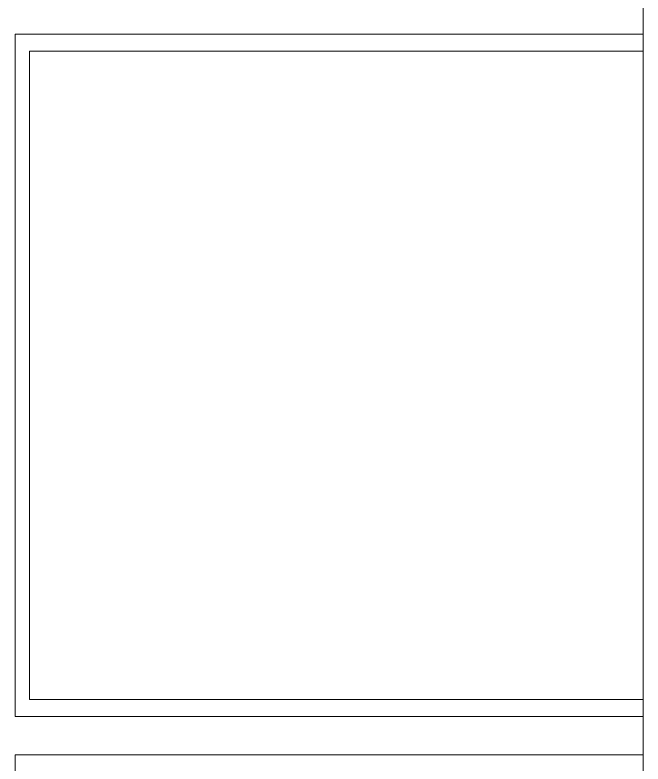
# Model space of a CAD drawing. Header units: inches. Extents: x 136316 to 155547, y -21384 to -17606.
# Drawn here: x 152588.49 to 152597.62, y -20288.05 to -20277.16 of the extents above; entities that cross this region are included whole.
import ezdxf

# ---------------------------------------------------------------- set-up
doc = ezdxf.new("R2010")
doc.units = ezdxf.units.IN
doc.header["$LTSCALE"] = 0.5
doc.header["$MEASUREMENT"] = 0
doc.layers.add('window', color=4, linetype='Continuous', lineweight=13)

msp = doc.modelspace()

# ---------------------------------------------------------------- linework, layer by layer
at = {"layer": 'window'}
for p, q in [((152597.62, -20314.873), (152597.62, -20246.249)), ((152588.49, -20287.354), (152588.49, -20277.435)), ((152588.49, -20277.435), (152597.62, -20277.435)), ((152588.7, -20277.68), (152588.7, -20287.109)), ((152588.7, -20277.68), (152597.62, -20277.68)), ((152588.7, -20287.109), (152597.62, -20287.109)), ((152597.62, -20287.354), (152588.49, -20287.354)), ((152588.49, -20297.83), (152588.49, -20287.912)), ((152588.49, -20287.912), (152597.62, -20287.912))]:
    msp.add_line(p, q, dxfattribs=at)

doc.saveas('drawing.dxf')
